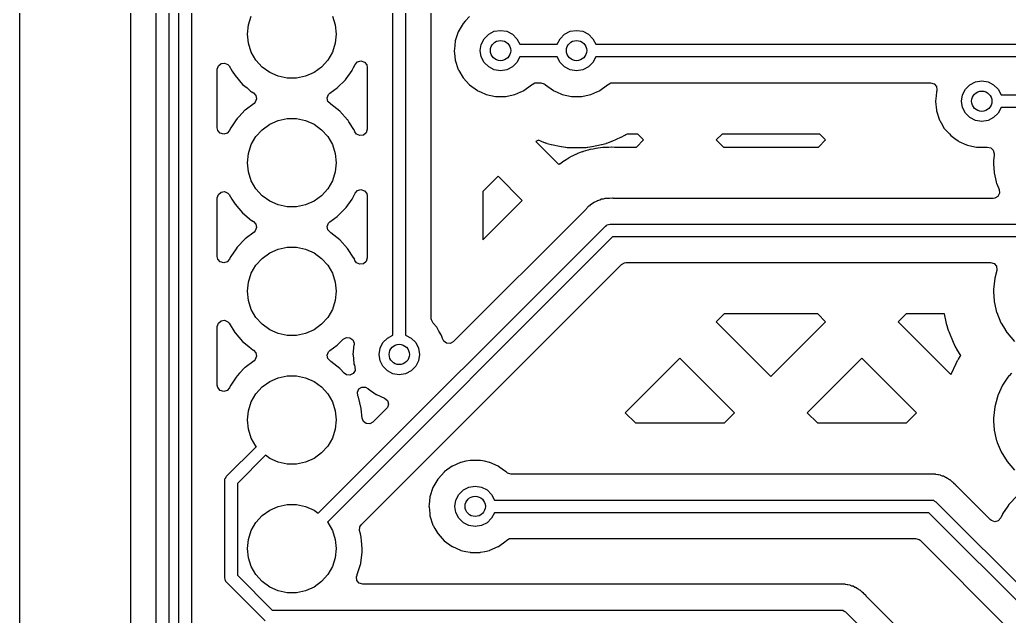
# Model space of a CAD drawing. Extents: x 124.5 to 210, y -114.5 to -26.5.
# Drawn here: x 124.51 to 144.04, y -51.17 to -39.39 of the extents above; entities that cross this region are included whole.
import ezdxf

# ---------------------------------------------------------------- set-up
doc = ezdxf.new("R2010")
doc.units = 0
doc.layers.add('BLACK', color=7, linetype='CONTINUOUS')

msp = doc.modelspace()

# ---------------------------------------------------------------- linework, layer by layer
at = {"layer": 'BLACK', "linetype": 'CONTINUOUS'}
for p, q in [((124.508, -110.935), (124.508, -30.0651)), ((126.691, -32.8669), (126.691, -106.031)), ((127.2, -106.11), (127.2, -32.8311)), ((127.45, -32.8829), (127.45, -106.058)), ((127.65, -103.141), (127.65, -34.159)), ((127.9, -34.2108), (127.9, -103.089)), ((132.125, -36.714), (132.125, -45.6203)), ((131.875, -45.6203), (131.875, -36.7658)), ((132.633, -45.2975), (132.633, -36.7928)), ((129.023, -39.4918), (129.079, -39.3176)), ((130.681, -39.3176), (130.737, -39.4918)), ((133.303, -39.4166), (133.261, -39.4631)), ((133.384, -39.326), (133.303, -39.4166)), ((129.004, -39.674), (129.023, -39.4918)), ((130.737, -39.4918), (130.756, -39.674)), ((133.165, -39.6284), (133.106, -39.8101)), ((133.184, -39.596), (133.165, -39.6284)), ((133.205, -39.5607), (133.184, -39.596)), ((133.261, -39.4631), (133.205, -39.5607)), ((133.765, -39.6764), (133.876, -39.6196)), ((133.876, -39.6196), (134, -39.6)), ((134, -39.6), (134.124, -39.6196)), ((134.124, -39.6196), (134.235, -39.6764)), ((135.265, -39.6764), (135.376, -39.6196)), ((135.376, -39.6196), (135.5, -39.6)), ((135.5, -39.6), (135.624, -39.6196)), ((135.624, -39.6196), (135.735, -39.6764)), ((129.023, -39.8562), (129.004, -39.674)), ((130.756, -39.674), (130.737, -39.8562)), ((133.106, -39.8166), (133.089, -39.9716)), ((133.106, -39.8101), (133.106, -39.8166)), ((133.106, -39.8166), (133.106, -39.8166)), ((133.62, -39.8764), (133.676, -39.7649)), ((133.676, -39.7649), (133.765, -39.6764)), ((134.235, -39.6764), (134.324, -39.7649)), ((134.324, -39.7649), (134.38, -39.875)), ((135.12, -39.875), (135.176, -39.7649)), ((135.176, -39.7649), (135.265, -39.6764)), ((135.735, -39.6764), (135.824, -39.7649)), ((135.824, -39.7649), (135.88, -39.875)), ((129.079, -40.0304), (129.023, -39.8562)), ((129.171, -40.1891), (129.079, -40.0304)), ((130.681, -40.0304), (130.589, -40.1891)), ((130.737, -39.8562), (130.681, -40.0304)), ((133.089, -39.9716), (133.086, -40)), ((133.086, -40), (133.087, -40.0066)), ((133.087, -40.0066), (133.098, -40.1134)), ((133.6, -40), (133.62, -39.8764)), ((133.62, -40.1236), (133.6, -40)), ((134.38, -39.875), (135.12, -39.875)), ((135.88, -39.875), (144.269, -39.875)), ((129.294, -40.3252), (129.171, -40.1891)), ((130.589, -40.1891), (130.466, -40.3252)), ((131.128, -40.2754), (131.176, -40.2232)), ((131.176, -40.2232), (131.244, -40.2053)), ((131.244, -40.2053), (131.312, -40.2274)), ((131.312, -40.2274), (131.357, -40.2824)), ((133.098, -40.1134), (133.106, -40.1899)), ((133.106, -40.1899), (133.165, -40.3716)), ((133.676, -40.2351), (133.62, -40.1236)), ((133.765, -40.3236), (133.676, -40.2351)), ((134.324, -40.2351), (134.235, -40.3236)), ((134.38, -40.125), (134.324, -40.2351)), ((135.12, -40.125), (134.38, -40.125)), ((135.176, -40.2351), (135.12, -40.125)), ((135.265, -40.3236), (135.176, -40.2351)), ((135.824, -40.2351), (135.735, -40.3236)), ((135.88, -40.125), (135.824, -40.2351)), ((144.374, -40.125), (135.88, -40.125)), ((128.408, -40.37), (128.428, -40.3018)), ((128.408, -41.5242), (128.408, -40.37)), ((128.428, -40.3018), (128.482, -40.2553)), ((128.482, -40.2553), (128.552, -40.2452)), ((128.552, -40.2452), (128.617, -40.2747)), ((128.617, -40.2747), (128.642, -40.3041)), ((128.642, -40.3041), (128.703, -40.404)), ((128.703, -40.404), (128.759, -40.4947)), ((129.442, -40.4329), (129.294, -40.3252)), ((129.609, -40.5074), (129.442, -40.4329)), ((130.318, -40.4329), (130.151, -40.5074)), ((130.466, -40.3252), (130.318, -40.4329)), ((130.949, -40.5589), (131.068, -40.3939)), ((131.068, -40.3939), (131.071, -40.3897)), ((131.071, -40.3897), (131.099, -40.3338)), ((131.099, -40.3338), (131.128, -40.2754)), ((131.357, -40.2824), (131.367, -40.3312)), ((131.367, -40.3312), (131.367, -41.5539)), ((133.165, -40.3716), (133.169, -40.3773)), ((133.169, -40.3773), (133.169, -40.3773)), ((133.169, -40.3773), (133.178, -40.3939)), ((133.178, -40.3939), (133.261, -40.5369)), ((133.876, -40.3804), (133.765, -40.3236)), ((134, -40.4), (133.876, -40.3804)), ((134.124, -40.3804), (134, -40.4)), ((134.235, -40.3236), (134.124, -40.3804)), ((135.376, -40.3804), (135.265, -40.3236)), ((135.5, -40.4), (135.376, -40.3804)), ((135.624, -40.3804), (135.5, -40.4)), ((135.735, -40.3236), (135.624, -40.3804)), ((128.759, -40.4947), (128.908, -40.6668)), ((129.788, -40.5455), (129.609, -40.5074)), ((129.972, -40.5455), (129.788, -40.5455)), ((130.151, -40.5074), (129.972, -40.5455)), ((130.777, -40.7353), (130.938, -40.5746)), ((130.938, -40.5746), (130.949, -40.5589)), ((133.261, -40.5369), (133.265, -40.5419)), ((133.265, -40.5419), (133.265, -40.5419)), ((133.265, -40.5419), (133.381, -40.6708)), ((143.265, -40.6764), (143.376, -40.6196)), ((143.376, -40.6196), (143.5, -40.6)), ((143.5, -40.6), (143.624, -40.6196)), ((143.624, -40.6196), (143.735, -40.6764)), ((128.908, -40.6668), (128.994, -40.7383)), ((128.994, -40.7383), (129.066, -40.7984)), ((129.066, -40.7984), (129.083, -40.8122)), ((129.083, -40.8122), (129.087, -40.8148)), ((129.087, -40.8148), (129.087, -40.8149)), ((129.087, -40.8149), (129.12, -40.834)), ((130.63, -40.8401), (130.773, -40.7383)), ((130.773, -40.7383), (130.777, -40.7353)), ((130.773, -40.7383), (130.773, -40.7383)), ((133.381, -40.6708), (133.389, -40.6789)), ((133.389, -40.6789), (133.543, -40.7911)), ((133.543, -40.7911), (133.549, -40.7938)), ((133.549, -40.7938), (133.549, -40.7938)), ((133.549, -40.7938), (133.601, -40.8166)), ((133.601, -40.8166), (133.718, -40.8688)), ((134.282, -40.8688), (134.399, -40.8166)), ((134.399, -40.8166), (134.451, -40.7938)), ((134.451, -40.7938), (134.457, -40.7911)), ((134.451, -40.7938), (134.451, -40.7938)), ((134.457, -40.7911), (134.611, -40.6789)), ((134.611, -40.6789), (134.616, -40.674)), ((134.616, -40.674), (134.621, -40.6695)), ((134.621, -40.6695), (134.622, -40.6708)), ((134.622, -40.6708), (134.675, -40.6379)), ((134.675, -40.6379), (134.708, -40.6335)), ((134.708, -40.6335), (134.792, -40.6335)), ((134.792, -40.6335), (134.86, -40.6535)), ((134.86, -40.6535), (134.879, -40.6698)), ((134.879, -40.6698), (134.879, -40.6695)), ((134.879, -40.6695), (134.884, -40.674)), ((134.884, -40.674), (134.889, -40.6789)), ((134.889, -40.6789), (135.043, -40.7911)), ((135.043, -40.7911), (135.049, -40.7938)), ((135.049, -40.7938), (135.049, -40.7938)), ((135.049, -40.7938), (135.101, -40.8166)), ((135.101, -40.8166), (135.218, -40.8688)), ((135.782, -40.8688), (135.899, -40.8166)), ((135.899, -40.8166), (135.951, -40.7938)), ((135.951, -40.7938), (135.957, -40.7911)), ((135.951, -40.7938), (135.951, -40.7938)), ((135.957, -40.7911), (136.111, -40.6789)), ((136.111, -40.6789), (136.116, -40.674)), ((136.116, -40.674), (136.121, -40.6695)), ((136.121, -40.6695), (136.122, -40.6708)), ((136.122, -40.6708), (136.175, -40.6379)), ((136.175, -40.6379), (136.208, -40.6335)), ((136.208, -40.6335), (142.49, -40.6335)), ((142.49, -40.6335), (142.559, -40.6535)), ((142.559, -40.6535), (142.605, -40.7072)), ((142.606, -40.8166), (142.598, -40.8918)), ((142.605, -40.7072), (142.615, -40.7774)), ((142.608, -40.8038), (142.606, -40.8101)), ((142.606, -40.8101), (142.606, -40.8166)), ((142.606, -40.8166), (142.606, -40.8166)), ((142.61, -40.7984), (142.608, -40.8038)), ((142.608, -40.8038), (142.608, -40.8038)), ((142.615, -40.7774), (142.61, -40.7984)), ((143.12, -40.8764), (143.176, -40.7649)), ((143.176, -40.7649), (143.265, -40.6764)), ((143.735, -40.6764), (143.824, -40.7649)), ((143.824, -40.7649), (143.88, -40.875)), ((129.12, -40.834), (129.169, -40.8857)), ((129.155, -41.0212), (129.132, -41.0436)), ((129.182, -40.9555), (129.155, -41.0212)), ((129.169, -40.8857), (129.182, -40.9555)), ((130.578, -40.9331), (130.603, -40.8667)), ((130.592, -41.0025), (130.578, -40.9331)), ((130.64, -41.0509), (130.592, -41.0025)), ((130.603, -40.8667), (130.63, -40.8401)), ((133.718, -40.8688), (133.811, -40.8886)), ((133.811, -40.8886), (133.898, -40.9071)), ((133.898, -40.9071), (133.898, -40.9071)), ((133.898, -40.9071), (133.905, -40.9085)), ((133.905, -40.9085), (134.095, -40.9085)), ((134.095, -40.9085), (134.102, -40.9071)), ((134.102, -40.9071), (134.189, -40.8886)), ((134.102, -40.9071), (134.102, -40.9071)), ((134.189, -40.8886), (134.282, -40.8688)), ((135.218, -40.8688), (135.311, -40.8886)), ((135.311, -40.8886), (135.398, -40.9071)), ((135.398, -40.9071), (135.398, -40.9071)), ((135.398, -40.9071), (135.405, -40.9085)), ((135.405, -40.9085), (135.595, -40.9085)), ((135.595, -40.9085), (135.602, -40.9071)), ((135.602, -40.9071), (135.689, -40.8886)), ((135.602, -40.9071), (135.602, -40.9071)), ((135.689, -40.8886), (135.782, -40.8688)), ((142.598, -40.8918), (142.586, -41)), ((142.586, -41), (142.587, -41.0066)), ((142.587, -41.0066), (142.605, -41.1749)), ((143.1, -41), (143.12, -40.8764)), ((143.12, -41.1236), (143.1, -41)), ((143.88, -40.875), (147.12, -40.875)), ((128.954, -41.1786), (128.839, -41.2988)), ((128.957, -41.1749), (128.954, -41.1786)), ((129.132, -41.0436), (128.957, -41.1749)), ((130.64, -41.0513), (130.64, -41.0509)), ((130.642, -41.0523), (130.64, -41.0513)), ((130.642, -41.053), (130.642, -41.0523)), ((130.649, -41.0566), (130.642, -41.053)), ((130.828, -41.1977), (130.649, -41.0566)), ((130.981, -41.3662), (130.828, -41.1977)), ((142.605, -41.1749), (142.606, -41.1899)), ((142.606, -41.1899), (142.665, -41.3716)), ((143.176, -41.2351), (143.12, -41.1236)), ((143.88, -41.125), (143.824, -41.2351)), ((147.12, -41.125), (143.88, -41.125)), ((128.77, -41.3844), (128.672, -41.5276)), ((128.797, -41.3438), (128.77, -41.3844)), ((128.8, -41.3395), (128.797, -41.3438)), ((128.797, -41.3438), (128.797, -41.3438)), ((128.839, -41.2988), (128.8, -41.3395)), ((129.442, -41.4551), (129.609, -41.3806)), ((129.609, -41.3806), (129.788, -41.3425)), ((129.788, -41.3425), (129.972, -41.3425)), ((129.972, -41.3425), (130.151, -41.3806)), ((130.151, -41.3806), (130.318, -41.4551)), ((130.984, -41.3705), (130.981, -41.3662)), ((131.005, -41.4041), (130.984, -41.3705)), ((130.984, -41.3705), (130.984, -41.3705)), ((131.105, -41.5574), (131.005, -41.4041)), ((142.665, -41.3716), (142.669, -41.3773)), ((142.669, -41.3773), (142.669, -41.3773)), ((142.669, -41.3773), (142.696, -41.4237)), ((143.265, -41.3236), (143.176, -41.2351)), ((143.376, -41.3804), (143.265, -41.3236)), ((143.5, -41.4), (143.376, -41.3804)), ((143.624, -41.3804), (143.5, -41.4)), ((143.735, -41.3236), (143.624, -41.3804)), ((143.824, -41.2351), (143.735, -41.3236)), ((128.42, -41.5758), (128.408, -41.5242)), ((128.466, -41.6298), (128.42, -41.5758)), ((128.649, -41.5772), (128.602, -41.6306)), ((128.67, -41.5323), (128.649, -41.5772)), ((128.672, -41.5276), (128.67, -41.5323)), ((128.67, -41.5323), (128.67, -41.5323)), ((129.171, -41.6989), (129.294, -41.5628)), ((129.294, -41.5628), (129.442, -41.4551)), ((130.318, -41.4551), (130.466, -41.5628)), ((130.466, -41.5628), (130.589, -41.6989)), ((131.107, -41.5621), (131.105, -41.5574)), ((131.125, -41.6041), (131.107, -41.5621)), ((131.107, -41.5621), (131.107, -41.5621)), ((131.158, -41.6491), (131.125, -41.6041)), ((131.367, -41.5539), (131.346, -41.622)), ((142.696, -41.4237), (142.761, -41.5369)), ((142.761, -41.5369), (142.765, -41.5419)), ((142.765, -41.5419), (142.765, -41.5419)), ((142.765, -41.5419), (142.86, -41.6469)), ((128.534, -41.6502), (128.466, -41.6298)), ((128.602, -41.6306), (128.534, -41.6502)), ((129.079, -41.8576), (129.171, -41.6989)), ((130.589, -41.6989), (130.681, -41.8576)), ((131.223, -41.6786), (131.158, -41.6491)), ((131.293, -41.6685), (131.223, -41.6786)), ((131.346, -41.622), (131.293, -41.6685)), ((134.75, -41.7705), (134.698, -41.7938)), ((134.698, -41.7938), (135.151, -42.2465)), ((134.805, -41.7951), (134.75, -41.7705)), ((134.811, -41.7977), (134.805, -41.7951)), ((134.886, -41.8262), (134.811, -41.7977)), ((136.189, -41.7977), (136.114, -41.8262)), ((136.195, -41.7951), (136.189, -41.7977)), ((136.369, -41.7175), (136.195, -41.7951)), ((136.375, -41.7146), (136.369, -41.7175)), ((136.446, -41.6784), (136.375, -41.7146)), ((136.452, -41.6752), (136.446, -41.6784)), ((136.475, -41.6621), (136.452, -41.6752)), ((136.48, -41.6586), (136.475, -41.6621)), ((136.498, -41.6475), (136.48, -41.6586)), ((136.71, -41.6475), (136.498, -41.6475)), ((136.683, -41.9052), (136.825, -41.7632)), ((136.825, -41.7632), (136.71, -41.6475)), ((138.375, -41.6475), (138.259, -41.7632)), ((138.259, -41.7632), (138.401, -41.9052)), ((140.302, -41.6475), (138.375, -41.6475)), ((140.275, -41.9052), (140.417, -41.7632)), ((140.417, -41.7632), (140.302, -41.6475)), ((142.86, -41.6469), (142.889, -41.6789)), ((142.889, -41.6789), (142.966, -41.735)), ((142.966, -41.735), (143.033, -41.7838)), ((143.033, -41.7838), (143.043, -41.7911)), ((143.043, -41.7911), (143.049, -41.7938)), ((143.049, -41.7938), (143.049, -41.7938)), ((143.049, -41.7938), (143.202, -41.8616)), ((129.023, -42.0318), (129.079, -41.8576)), ((130.681, -41.8576), (130.737, -42.0318)), ((134.892, -41.8284), (134.886, -41.8262)), ((134.917, -41.8366), (134.892, -41.8284)), ((134.923, -41.8385), (134.917, -41.8366)), ((135, -41.8591), (134.923, -41.8385)), ((135.007, -41.8606), (135, -41.8591)), ((135.194, -41.9003), (135.007, -41.8606)), ((135.2, -41.9015), (135.194, -41.9003)), ((135.279, -41.914), (135.2, -41.9015)), ((135.286, -41.9149), (135.279, -41.914)), ((135.312, -41.9176), (135.286, -41.9149)), ((135.318, -41.9182), (135.312, -41.9176)), ((135.398, -41.9223), (135.318, -41.9182)), ((135.405, -41.9225), (135.398, -41.9223)), ((135.595, -41.9225), (135.405, -41.9225)), ((135.527, -42.0278), (135.617, -41.9954)), ((135.602, -41.9223), (135.595, -41.9225)), ((135.682, -41.9182), (135.602, -41.9223)), ((135.617, -41.9954), (135.625, -41.9929)), ((135.625, -41.9929), (135.627, -41.9923)), ((135.627, -41.9923), (135.629, -41.9914)), ((135.629, -41.9914), (135.637, -41.9887)), ((135.637, -41.9887), (135.728, -41.9592)), ((135.688, -41.9176), (135.682, -41.9182)), ((135.714, -41.9149), (135.688, -41.9176)), ((135.721, -41.914), (135.714, -41.9149)), ((135.8, -41.9015), (135.721, -41.914)), ((135.728, -41.9592), (135.735, -41.957)), ((135.735, -41.957), (135.766, -41.9491)), ((135.766, -41.9491), (135.774, -41.9474)), ((135.774, -41.9474), (135.827, -41.9373)), ((135.806, -41.9003), (135.8, -41.9015)), ((135.993, -41.8606), (135.806, -41.9003)), ((135.827, -41.9373), (135.88, -41.9254)), ((135.88, -41.9254), (135.887, -41.924)), ((135.887, -41.924), (135.919, -41.919)), ((135.919, -41.919), (135.926, -41.918)), ((135.926, -41.918), (136.022, -41.909)), ((136, -41.8591), (135.993, -41.8606)), ((136.077, -41.8385), (136, -41.8591)), ((136.022, -41.909), (136.03, -41.9085)), ((136.03, -41.9085), (136.052, -41.9078)), ((136.052, -41.9078), (136.066, -41.9069)), ((136.066, -41.9069), (136.07, -41.9068)), ((136.07, -41.9068), (136.117, -41.9053)), ((136.083, -41.8366), (136.077, -41.8385)), ((136.108, -41.8284), (136.083, -41.8366)), ((136.114, -41.8262), (136.108, -41.8284)), ((136.117, -41.9053), (136.121, -41.9052)), ((136.121, -41.9052), (136.135, -41.9052)), ((136.135, -41.9052), (136.19, -41.9035)), ((136.19, -41.9035), (136.197, -41.9035)), ((136.197, -41.9035), (136.252, -41.9052)), ((136.252, -41.9052), (136.683, -41.9052)), ((138.401, -41.9052), (140.275, -41.9052)), ((143.202, -41.8616), (143.218, -41.8688)), ((143.218, -41.8688), (143.306, -41.8875)), ((143.306, -41.8875), (143.398, -41.9071)), ((143.398, -41.9071), (143.398, -41.9071)), ((143.398, -41.9071), (143.405, -41.9085)), ((143.405, -41.9085), (143.595, -41.9085)), ((143.595, -41.9085), (143.602, -41.9071)), ((143.602, -41.9071), (143.607, -41.9066)), ((143.607, -41.9066), (143.677, -41.9194)), ((143.677, -41.9194), (143.728, -41.9679)), ((143.728, -41.9679), (143.746, -42.0367)), ((129.004, -42.214), (129.023, -42.0318)), ((130.737, -42.0318), (130.756, -42.214)), ((135.168, -42.2334), (135.247, -42.1796)), ((135.247, -42.1796), (135.254, -42.1754)), ((135.254, -42.1754), (135.256, -42.1742)), ((135.256, -42.1742), (135.258, -42.1728)), ((135.258, -42.1728), (135.264, -42.1683)), ((135.264, -42.1683), (135.345, -42.1171)), ((135.345, -42.1171), (135.352, -42.113)), ((135.352, -42.113), (135.38, -42.0978)), ((135.38, -42.0978), (135.387, -42.0942)), ((135.387, -42.0942), (135.436, -42.0712)), ((135.436, -42.0712), (135.484, -42.0466)), ((135.484, -42.0466), (135.491, -42.0433)), ((135.491, -42.0433), (135.52, -42.0307)), ((135.52, -42.0307), (135.527, -42.0278)), ((143.743, -42.063), (143.731, -42.1801)), ((143.731, -42.1801), (143.731, -42.1852)), ((143.731, -42.1852), (143.731, -42.1852)), ((143.731, -42.1852), (143.734, -42.2334)), ((143.745, -42.0453), (143.743, -42.063)), ((143.746, -42.0367), (143.745, -42.0453)), ((129.023, -42.3962), (129.004, -42.214)), ((130.756, -42.214), (130.737, -42.3962)), ((135.151, -42.2465), (135.162, -42.2381)), ((135.162, -42.2381), (135.168, -42.2334)), ((143.734, -42.2334), (143.744, -42.4074)), ((129.079, -42.5704), (129.023, -42.3962)), ((129.171, -42.7291), (129.079, -42.5704)), ((130.681, -42.5704), (130.589, -42.7291)), ((130.737, -42.3962), (130.681, -42.5704)), ((133.95, -42.4802), (133.648, -42.7829)), ((134.427, -42.957), (133.95, -42.4802)), ((143.744, -42.4074), (143.745, -42.4124)), ((143.745, -42.4124), (143.745, -42.4124)), ((143.745, -42.4124), (143.786, -42.5937)), ((129.294, -42.8652), (129.171, -42.7291)), ((130.589, -42.7291), (130.466, -42.8652)), ((131.128, -42.8154), (131.176, -42.7632)), ((131.176, -42.7632), (131.244, -42.7453)), ((131.244, -42.7453), (131.312, -42.7674)), ((131.312, -42.7674), (131.357, -42.8224)), ((143.786, -42.5937), (143.794, -42.6295)), ((143.794, -42.6295), (143.796, -42.6343)), ((143.796, -42.6343), (143.796, -42.6343)), ((143.796, -42.6343), (143.841, -42.7458)), ((143.841, -42.7458), (143.848, -42.8164)), ((128.408, -42.91), (128.428, -42.8418)), ((128.408, -44.0642), (128.408, -42.91)), ((128.428, -42.8418), (128.482, -42.7953)), ((128.482, -42.7953), (128.552, -42.7852)), ((128.552, -42.7852), (128.617, -42.8147)), ((128.617, -42.8147), (128.642, -42.8441)), ((128.642, -42.8441), (128.697, -42.9339)), ((128.697, -42.9339), (128.759, -43.0347)), ((129.442, -42.9729), (129.294, -42.8652)), ((129.609, -43.0474), (129.442, -42.9729)), ((130.318, -42.9729), (130.151, -43.0474)), ((130.466, -42.8652), (130.318, -42.9729)), ((130.951, -43.0963), (131.068, -42.9339)), ((131.068, -42.9339), (131.071, -42.9297)), ((131.071, -42.9297), (131.075, -42.922)), ((131.075, -42.922), (131.128, -42.8154)), ((131.357, -42.8224), (131.367, -42.8712)), ((131.367, -42.8712), (131.367, -44.0939)), ((133.648, -42.7829), (133.648, -43.7366)), ((133.648, -43.7366), (134.427, -42.957)), ((135.901, -42.9707), (135.89, -42.977)), ((135.908, -42.9667), (135.901, -42.9707)), ((135.901, -42.9707), (135.901, -42.9707)), ((135.915, -42.9645), (135.908, -42.9667)), ((135.95, -42.9543), (135.915, -42.9645)), ((135.915, -42.9645), (135.915, -42.9645)), ((135.961, -42.9505), (135.95, -42.9543)), ((135.995, -42.9371), (135.961, -42.9505)), ((136.003, -42.9342), (135.995, -42.9371)), ((135.995, -42.9371), (135.995, -42.9371)), ((136.01, -42.9332), (136.003, -42.9342)), ((136.023, -42.9317), (136.01, -42.9332)), ((136.01, -42.9332), (136.01, -42.9332)), ((136.042, -42.9277), (136.023, -42.9317)), ((136.061, -42.922), (136.042, -42.9277)), ((136.069, -42.9218), (136.061, -42.922)), ((136.073, -42.9217), (136.069, -42.9218)), ((136.106, -42.9206), (136.073, -42.9217)), ((136.117, -42.9197), (136.106, -42.9206)), ((136.118, -42.9197), (136.117, -42.9197)), ((136.121, -42.9192), (136.118, -42.9197)), ((136.118, -42.9197), (136.118, -42.9197)), ((136.149, -42.9192), (136.121, -42.9192)), ((136.153, -42.9191), (136.149, -42.9192)), ((136.213, -42.9172), (136.153, -42.9191)), ((136.221, -42.917), (136.213, -42.9172)), ((136.213, -42.9172), (136.213, -42.9172)), ((136.229, -42.9187), (136.221, -42.917)), ((136.24, -42.9192), (136.229, -42.9187)), ((143.725, -42.9192), (136.24, -42.9192)), ((143.755, -42.9155), (143.725, -42.9192)), ((143.816, -42.8797), (143.755, -42.9155)), ((143.848, -42.8164), (143.816, -42.8797)), ((128.759, -43.0347), (128.908, -43.2068)), ((129.788, -43.0855), (129.609, -43.0474)), ((129.972, -43.0855), (129.788, -43.0855)), ((130.151, -43.0474), (129.972, -43.0855)), ((130.777, -43.2753), (130.938, -43.1146)), ((130.938, -43.1146), (130.951, -43.0963)), ((135.688, -43.1301), (133.067, -45.7511)), ((135.696, -43.1213), (135.688, -43.1301)), ((135.716, -43.0977), (135.696, -43.1213)), ((135.724, -43.0872), (135.716, -43.0977)), ((135.741, -43.0753), (135.724, -43.0872)), ((135.756, -43.0625), (135.741, -43.0753)), ((135.77, -43.0482), (135.756, -43.0625)), ((135.777, -43.0441), (135.77, -43.0482)), ((135.808, -43.0257), (135.777, -43.0441)), ((135.777, -43.0441), (135.777, -43.0441)), ((135.818, -43.0191), (135.808, -43.0257)), ((135.847, -42.9978), (135.818, -43.0191)), ((135.854, -42.9931), (135.847, -42.9978)), ((135.847, -42.9978), (135.847, -42.9978)), ((135.873, -42.9857), (135.854, -42.9931)), ((135.89, -42.977), (135.873, -42.9857)), ((128.908, -43.2068), (129.083, -43.3522)), ((129.083, -43.3522), (129.087, -43.3548)), ((129.087, -43.3548), (129.087, -43.3549)), ((129.087, -43.3549), (129.12, -43.374)), ((130.63, -43.3801), (130.773, -43.2783)), ((130.773, -43.2783), (130.777, -43.2753)), ((130.773, -43.2783), (130.773, -43.2783)), ((129.12, -43.374), (129.169, -43.4257)), ((129.182, -43.4955), (129.155, -43.5612)), ((129.169, -43.4257), (129.182, -43.4955)), ((130.402, -49.1357), (136.073, -43.4643)), ((130.578, -43.4731), (130.603, -43.4067)), ((130.592, -43.5425), (130.578, -43.4731)), ((130.64, -43.5909), (130.592, -43.5425)), ((130.603, -43.4067), (130.63, -43.3801)), ((136.073, -43.4643), (136.091, -43.451)), ((136.091, -43.451), (136.094, -43.4475)), ((136.094, -43.4475), (136.096, -43.4467)), ((136.096, -43.4467), (136.102, -43.4428)), ((136.102, -43.4428), (136.132, -43.4364)), ((136.132, -43.4364), (136.161, -43.4277)), ((136.161, -43.4277), (148.237, -43.4277)), ((128.957, -43.7149), (128.8, -43.8795)), ((129.132, -43.5836), (128.957, -43.7149)), ((129.155, -43.5612), (129.132, -43.5836)), ((136.213, -43.6777), (130.581, -49.3099)), ((130.64, -43.5913), (130.64, -43.5909)), ((130.642, -43.5923), (130.64, -43.5913)), ((130.642, -43.593), (130.642, -43.5923)), ((130.649, -43.5966), (130.642, -43.593)), ((130.828, -43.7377), (130.649, -43.5966)), ((130.981, -43.9062), (130.828, -43.7377)), ((148.185, -43.6777), (136.213, -43.6777)), ((128.778, -43.9124), (128.672, -44.0676)), ((128.797, -43.8838), (128.778, -43.9124)), ((128.8, -43.8795), (128.797, -43.8838)), ((128.797, -43.8838), (128.797, -43.8838)), ((129.442, -43.9951), (129.609, -43.9206)), ((129.609, -43.9206), (129.788, -43.8825)), ((129.788, -43.8825), (129.972, -43.8825)), ((129.972, -43.8825), (130.151, -43.9206)), ((130.151, -43.9206), (130.318, -43.9951)), ((131.105, -44.0974), (130.981, -43.9062)), ((128.42, -44.1158), (128.408, -44.0642)), ((128.466, -44.1698), (128.42, -44.1158)), ((128.649, -44.1172), (128.602, -44.1706)), ((128.67, -44.0723), (128.649, -44.1172)), ((128.672, -44.0676), (128.67, -44.0723)), ((128.67, -44.0723), (128.67, -44.0723)), ((129.171, -44.2389), (129.294, -44.1028)), ((129.294, -44.1028), (129.442, -43.9951)), ((130.318, -43.9951), (130.466, -44.1028)), ((130.466, -44.1028), (130.589, -44.2389)), ((131.107, -44.1021), (131.105, -44.0974)), ((131.125, -44.1441), (131.107, -44.1021)), ((131.107, -44.1021), (131.107, -44.1021)), ((131.158, -44.1891), (131.125, -44.1441)), ((131.367, -44.0939), (131.346, -44.162)), ((128.534, -44.1902), (128.466, -44.1698)), ((128.602, -44.1706), (128.534, -44.1902)), ((129.079, -44.3976), (129.171, -44.2389)), ((130.589, -44.2389), (130.681, -44.3976)), ((131.223, -44.2186), (131.158, -44.1891)), ((131.293, -44.2085), (131.223, -44.2186)), ((131.346, -44.162), (131.293, -44.2085)), ((133.459, -47.1513), (136.387, -44.2231)), ((136.387, -44.2231), (136.449, -44.1891)), ((136.449, -44.1891), (136.476, -44.1862)), ((136.476, -44.1862), (143.675, -44.1862)), ((143.675, -44.1862), (143.743, -44.2062)), ((143.743, -44.2062), (143.789, -44.2599)), ((143.789, -44.2599), (143.799, -44.3301)), ((143.799, -44.3301), (143.796, -44.3459)), ((129.023, -44.5718), (129.079, -44.3976)), ((130.681, -44.3976), (130.737, -44.5718)), ((143.755, -44.4936), (143.731, -44.7201)), ((143.796, -44.3459), (143.755, -44.4936)), ((129.004, -44.754), (129.023, -44.5718)), ((130.737, -44.5718), (130.756, -44.754)), ((143.731, -44.7201), (143.731, -44.7252)), ((143.731, -44.7252), (143.731, -44.7252)), ((143.731, -44.7252), (143.733, -44.7603)), ((129.023, -44.9362), (129.004, -44.754)), ((130.756, -44.754), (130.737, -44.9362)), ((143.733, -44.7603), (143.744, -44.9474)), ((129.079, -45.1104), (129.023, -44.9362)), ((129.171, -45.2691), (129.079, -45.1104)), ((130.681, -45.1104), (130.589, -45.2691)), ((130.737, -44.9362), (130.681, -45.1104)), ((143.744, -44.9474), (143.745, -44.9524)), ((143.745, -44.9524), (143.745, -44.9524)), ((143.745, -44.9524), (143.78, -45.1092)), ((143.78, -45.1092), (143.794, -45.1695)), ((129.294, -45.4052), (129.171, -45.2691)), ((130.589, -45.2691), (130.466, -45.4052)), ((132.635, -45.3178), (132.633, -45.2975)), ((132.666, -45.3818), (132.635, -45.3178)), ((138.414, -45.2002), (138.259, -45.3553)), ((140.262, -45.2002), (138.414, -45.2002)), ((140.417, -45.3553), (140.262, -45.2002)), ((142.007, -45.2002), (141.851, -45.3553)), ((142.762, -45.2002), (142.007, -45.2002)), ((142.805, -45.3925), (142.762, -45.2002)), ((143.794, -45.1695), (143.796, -45.1743)), ((143.796, -45.1743), (143.796, -45.1743)), ((143.796, -45.1743), (143.878, -45.3757)), ((128.408, -45.45), (128.428, -45.3818)), ((128.408, -46.6042), (128.408, -45.45)), ((128.428, -45.3818), (128.482, -45.3353)), ((128.482, -45.3353), (128.552, -45.3252)), ((128.552, -45.3252), (128.617, -45.3547)), ((128.617, -45.3547), (128.642, -45.3841)), ((128.642, -45.3841), (128.756, -45.5701)), ((129.442, -45.5129), (129.294, -45.4052)), ((129.609, -45.5874), (129.442, -45.5129)), ((130.318, -45.5129), (130.151, -45.5874)), ((130.466, -45.4052), (130.318, -45.5129)), ((132.739, -45.4631), (132.666, -45.3818)), ((132.783, -45.5393), (132.739, -45.4631)), ((138.259, -45.3553), (139.338, -46.4343)), ((139.338, -46.4343), (140.417, -45.3553)), ((141.851, -45.3553), (142.892, -46.3962)), ((142.806, -45.3975), (142.805, -45.3925)), ((142.822, -45.4578), (142.806, -45.3975)), ((142.824, -45.4627), (142.822, -45.4578)), ((142.83, -45.4824), (142.824, -45.4627)), ((142.832, -45.4873), (142.83, -45.4824)), ((142.853, -45.5462), (142.832, -45.4873)), ((143.878, -45.3757), (143.88, -45.3805)), ((143.88, -45.3805), (143.927, -45.4582)), ((143.927, -45.4582), (143.996, -45.5701)), ((128.756, -45.5701), (128.759, -45.5747)), ((128.759, -45.5747), (128.908, -45.7468)), ((129.788, -45.6255), (129.609, -45.5874)), ((129.972, -45.6255), (129.788, -45.6255)), ((130.151, -45.5874), (129.972, -45.6255)), ((130.781, -45.8117), (130.894, -45.6985)), ((130.894, -45.6985), (130.957, -45.6646)), ((130.957, -45.6646), (131.027, -45.6697)), ((131.027, -45.6697), (131.084, -45.7124)), ((131.676, -45.7649), (131.765, -45.6764)), ((131.765, -45.6764), (131.875, -45.6203)), ((132.125, -45.6203), (132.235, -45.6764)), ((132.235, -45.6764), (132.324, -45.7649)), ((132.827, -45.6156), (132.783, -45.5393)), ((132.835, -45.6284), (132.827, -45.6156)), ((132.854, -45.6886), (132.835, -45.6284)), ((132.858, -45.7009), (132.854, -45.6886)), ((132.877, -45.7375), (132.858, -45.7009)), ((142.855, -45.551), (142.853, -45.5462)), ((142.94, -45.762), (142.855, -45.551)), ((143.996, -45.5701), (143.999, -45.5747)), ((143.999, -45.5747), (144.148, -45.7468)), ((128.908, -45.7468), (129.028, -45.8467)), ((129.028, -45.8467), (129.075, -45.886)), ((129.075, -45.886), (129.083, -45.8922)), ((129.083, -45.8922), (129.087, -45.8948)), ((129.087, -45.8948), (129.087, -45.8949)), ((129.087, -45.8949), (129.12, -45.914)), ((130.63, -45.9201), (130.773, -45.8183)), ((130.773, -45.8183), (130.777, -45.8153)), ((130.773, -45.8183), (130.773, -45.8183)), ((130.777, -45.8153), (130.781, -45.8117)), ((131.084, -45.7124), (131.109, -45.779)), ((131.106, -45.8101), (131.086, -46)), ((131.107, -45.8095), (131.106, -45.8101)), ((131.109, -45.779), (131.107, -45.8095)), ((131.6, -46), (131.62, -45.8764)), ((131.62, -45.8764), (131.676, -45.7649)), ((132.324, -45.7649), (132.38, -45.8764)), ((132.38, -45.8764), (132.4, -46)), ((132.934, -45.78), (132.877, -45.7375)), ((133.005, -45.7851), (132.934, -45.78)), ((133.067, -45.7511), (133.005, -45.7851)), ((142.942, -45.7668), (142.94, -45.762)), ((142.968, -45.8236), (142.942, -45.7668)), ((142.97, -45.8283), (142.968, -45.8236)), ((142.98, -45.8467), (142.97, -45.8283)), ((142.982, -45.8513), (142.98, -45.8467)), ((143.013, -45.9059), (142.982, -45.8513)), ((129.12, -45.914), (129.169, -45.9657)), ((129.182, -46.0355), (129.155, -46.1012)), ((129.169, -45.9657), (129.182, -46.0355)), ((130.578, -46.0131), (130.603, -45.9467)), ((130.592, -46.0825), (130.578, -46.0131)), ((130.64, -46.1309), (130.592, -46.0825)), ((130.603, -45.9467), (130.63, -45.9201)), ((131.086, -46), (131.087, -46.0066)), ((131.087, -46.0066), (131.105, -46.1807)), ((131.62, -46.1236), (131.6, -46)), ((132.4, -46), (132.38, -46.1236)), ((137.542, -46.0723), (136.463, -47.1513)), ((138.621, -47.1513), (137.542, -46.0723)), ((141.134, -46.0723), (140.055, -47.1513)), ((142.213, -47.1513), (141.134, -46.0723)), ((143.015, -45.9103), (143.013, -45.9059)), ((143.084, -46.0222), (143.015, -45.9103)), ((143.025, -46.1159), (143.036, -46.098)), ((143.036, -46.098), (143.038, -46.0935)), ((143.038, -46.0935), (143.071, -46.0406)), ((143.071, -46.0406), (143.074, -46.0362)), ((143.074, -46.0362), (143.084, -46.0222)), ((128.951, -46.2613), (128.847, -46.3702)), ((128.957, -46.2549), (128.951, -46.2613)), ((129.132, -46.1236), (128.957, -46.2549)), ((129.155, -46.1012), (129.132, -46.1236)), ((130.64, -46.1313), (130.64, -46.1309)), ((130.642, -46.1323), (130.64, -46.1313)), ((130.642, -46.133), (130.642, -46.1323)), ((130.649, -46.1366), (130.642, -46.133)), ((130.828, -46.2777), (130.649, -46.1366)), ((130.831, -46.2816), (130.828, -46.2777)), ((130.912, -46.3702), (130.831, -46.2816)), ((130.831, -46.2816), (130.831, -46.2816)), ((131.105, -46.1807), (131.106, -46.1899)), ((131.106, -46.1899), (131.113, -46.2108)), ((131.113, -46.2108), (131.125, -46.2465)), ((131.125, -46.2465), (131.127, -46.3174)), ((131.676, -46.2351), (131.62, -46.1236)), ((131.765, -46.3236), (131.676, -46.2351)), ((132.324, -46.2351), (132.235, -46.3236)), ((132.38, -46.1236), (132.324, -46.2351)), ((142.896, -46.3873), (142.992, -46.1807)), ((142.992, -46.1807), (142.994, -46.1761)), ((142.994, -46.1761), (143.023, -46.1205)), ((143.023, -46.1205), (143.025, -46.1159)), ((128.778, -46.4521), (128.672, -46.6076)), ((128.797, -46.4238), (128.778, -46.4521)), ((128.8, -46.4195), (128.797, -46.4238)), ((128.797, -46.4238), (128.797, -46.4238)), ((128.847, -46.3702), (128.8, -46.4195)), ((129.442, -46.5351), (129.609, -46.4606)), ((129.609, -46.4606), (129.788, -46.4225)), ((129.788, -46.4225), (129.972, -46.4225)), ((129.972, -46.4225), (130.151, -46.4606)), ((130.151, -46.4606), (130.318, -46.5351)), ((130.956, -46.4015), (130.912, -46.3702)), ((131.026, -46.4096), (130.956, -46.4015)), ((131.09, -46.3782), (131.026, -46.4096)), ((131.127, -46.3174), (131.09, -46.3782)), ((131.876, -46.3804), (131.765, -46.3236)), ((132, -46.4), (131.876, -46.3804)), ((132.124, -46.3804), (132, -46.4)), ((132.235, -46.3236), (132.124, -46.3804)), ((142.892, -46.3962), (142.894, -46.392)), ((142.894, -46.392), (142.896, -46.3873)), ((144.018, -46.4521), (143.912, -46.6076)), ((144.037, -46.4238), (144.018, -46.4521)), ((144.04, -46.4195), (144.037, -46.4238)), ((144.037, -46.4238), (144.037, -46.4238)), ((144.087, -46.3702), (144.04, -46.4195)), ((128.42, -46.6558), (128.408, -46.6042)), ((128.466, -46.7098), (128.42, -46.6558)), ((128.649, -46.6572), (128.602, -46.7106)), ((128.67, -46.6123), (128.649, -46.6572)), ((128.672, -46.6076), (128.67, -46.6123)), ((128.67, -46.6123), (128.67, -46.6123)), ((129.171, -46.7789), (129.294, -46.6428)), ((129.294, -46.6428), (129.442, -46.5351)), ((130.318, -46.5351), (130.466, -46.6428)), ((130.466, -46.6428), (130.589, -46.7789)), ((131.173, -46.7453), (131.204, -46.6813)), ((131.204, -46.6813), (131.264, -46.644)), ((131.264, -46.644), (131.335, -46.6453)), ((131.335, -46.6453), (131.382, -46.6719)), ((131.382, -46.6719), (131.384, -46.674)), ((131.384, -46.674), (131.389, -46.6789)), ((131.389, -46.6789), (131.543, -46.7911)), ((143.912, -46.6076), (143.816, -46.8142)), ((128.534, -46.7302), (128.466, -46.7098)), ((128.602, -46.7106), (128.534, -46.7302)), ((129.079, -46.9376), (129.171, -46.7789)), ((130.589, -46.7789), (130.681, -46.9376)), ((131.182, -46.8158), (131.173, -46.7453)), ((131.195, -46.8462), (131.182, -46.8158)), ((131.251, -47.0671), (131.195, -46.8462)), ((131.543, -46.7911), (131.549, -46.7938)), ((131.549, -46.7938), (131.549, -46.7938)), ((131.549, -46.7938), (131.71, -46.8656)), ((131.71, -46.8656), (131.765, -46.9116)), ((143.809, -46.8406), (143.755, -47.0336)), ((143.815, -46.8192), (143.809, -46.8406)), ((143.816, -46.8142), (143.815, -46.8192)), ((143.815, -46.8192), (143.815, -46.8192)), ((129.023, -47.1118), (129.079, -46.9376)), ((130.681, -46.9376), (130.737, -47.1118)), ((131.251, -47.0722), (131.251, -47.0671)), ((131.267, -47.2581), (131.251, -47.0722)), ((131.251, -47.0722), (131.251, -47.0722)), ((131.748, -47.0698), (131.481, -47.3368)), ((131.766, -47.0478), (131.748, -47.0698)), ((131.765, -46.9116), (131.785, -46.9795)), ((131.785, -46.9795), (131.766, -47.0478)), ((143.755, -47.0336), (143.731, -47.26)), ((129.004, -47.294), (129.023, -47.1118)), ((130.737, -47.1118), (130.756, -47.294)), ((131.252, -49.3583), (133.459, -47.1513)), ((131.291, -47.3232), (131.267, -47.2581)), ((136.463, -47.1513), (136.664, -47.3525)), ((138.42, -47.3525), (138.621, -47.1513)), ((140.055, -47.1513), (140.257, -47.3525)), ((142.012, -47.3525), (142.213, -47.1513)), ((143.731, -47.26), (143.731, -47.2652)), ((143.731, -47.2652), (143.731, -47.2652)), ((143.731, -47.2652), (143.734, -47.3188)), ((129.023, -47.4762), (129.004, -47.294)), ((130.756, -47.294), (130.737, -47.4762)), ((131.348, -47.3658), (131.291, -47.3232)), ((131.419, -47.3709), (131.348, -47.3658)), ((131.481, -47.3368), (131.419, -47.3709)), ((136.664, -47.3525), (138.42, -47.3525)), ((140.257, -47.3525), (142.012, -47.3525)), ((143.734, -47.3188), (143.744, -47.4874)), ((129.079, -47.6504), (129.023, -47.4762)), ((129.171, -47.8091), (129.079, -47.6504)), ((130.681, -47.6504), (130.589, -47.8091)), ((130.737, -47.4762), (130.681, -47.6504)), ((143.744, -47.4874), (143.745, -47.4924)), ((143.745, -47.4924), (143.745, -47.4924)), ((143.745, -47.4924), (143.779, -47.6447)), ((143.779, -47.6447), (143.794, -47.7095)), ((128.59, -48.4069), (129.179, -47.8181)), ((129.179, -47.8181), (129.171, -47.8091)), ((130.589, -47.8091), (130.466, -47.9452)), ((143.794, -47.7095), (143.796, -47.7143)), ((143.796, -47.7143), (143.796, -47.7143)), ((143.796, -47.7143), (143.806, -47.7396)), ((143.806, -47.7396), (143.88, -47.9205)), ((129.358, -47.9923), (128.804, -48.5471)), ((129.442, -48.0529), (129.358, -47.9923)), ((129.609, -48.1274), (129.442, -48.0529)), ((130.318, -48.0529), (130.151, -48.1274)), ((130.466, -47.9452), (130.318, -48.0529)), ((143.88, -47.9205), (143.999, -48.1147)), ((129.788, -48.1655), (129.609, -48.1274)), ((129.972, -48.1655), (129.788, -48.1655)), ((130.151, -48.1274), (129.972, -48.1655)), ((133.043, -48.2089), (132.889, -48.3211)), ((133.049, -48.2062), (133.043, -48.2089)), ((133.212, -48.1339), (133.049, -48.2062)), ((133.049, -48.2062), (133.049, -48.2062)), ((133.218, -48.1312), (133.212, -48.1339)), ((133.212, -48.1339), (133.212, -48.1339)), ((133.316, -48.1103), (133.218, -48.1312)), ((133.398, -48.0929), (133.316, -48.1103)), ((133.405, -48.0915), (133.398, -48.0929)), ((133.398, -48.0929), (133.398, -48.0929)), ((133.595, -48.0915), (133.405, -48.0915)), ((133.602, -48.0929), (133.595, -48.0915)), ((133.684, -48.1103), (133.602, -48.0929)), ((133.602, -48.0929), (133.602, -48.0929)), ((133.782, -48.1312), (133.684, -48.1103)), ((133.788, -48.1339), (133.782, -48.1312)), ((133.951, -48.2062), (133.788, -48.1339)), ((133.788, -48.1339), (133.788, -48.1339)), ((133.957, -48.2089), (133.951, -48.2062)), ((133.951, -48.2062), (133.951, -48.2062)), ((133.962, -48.2128), (133.957, -48.2089)), ((134.059, -48.2829), (133.962, -48.2128)), ((133.962, -48.2128), (133.962, -48.2128)), ((143.999, -48.1147), (144.148, -48.2868)), ((128.559, -48.4598), (128.576, -48.4339)), ((128.576, -48.4339), (128.59, -48.4069)), ((132.884, -48.326), (132.775, -48.4472)), ((132.889, -48.3211), (132.884, -48.326)), ((132.884, -48.326), (132.884, -48.326)), ((134.111, -48.3211), (134.059, -48.2829)), ((134.116, -48.326), (134.111, -48.3211)), ((134.121, -48.3305), (134.116, -48.326)), ((134.14, -48.3465), (134.121, -48.3302)), ((134.121, -48.3302), (134.121, -48.3305)), ((134.208, -48.3665), (134.14, -48.3465)), ((142.472, -48.3665), (134.208, -48.3665)), ((142.484, -48.3659), (142.472, -48.3665)), ((142.49, -48.3654), (142.484, -48.3659)), ((142.528, -48.3618), (142.49, -48.3654)), ((142.536, -48.363), (142.528, -48.3618)), ((142.548, -48.3649), (142.536, -48.363)), ((142.568, -48.3665), (142.548, -48.3649)), ((142.588, -48.3665), (142.568, -48.3665)), ((142.596, -48.3685), (142.588, -48.3665)), ((142.631, -48.3775), (142.596, -48.3685)), ((142.596, -48.3685), (142.596, -48.3685)), ((142.643, -48.3799), (142.631, -48.3775)), ((142.678, -48.3856), (142.643, -48.3799)), ((142.686, -48.3868), (142.678, -48.3856)), ((142.678, -48.3856), (142.678, -48.3856)), ((142.693, -48.39), (142.686, -48.3868)), ((142.705, -48.3949), (142.693, -48.39)), ((142.693, -48.39), (142.693, -48.39)), ((142.724, -48.4013), (142.705, -48.3949)), ((142.743, -48.4063), (142.724, -48.4013)), ((142.782, -48.4276), (142.743, -48.4063)), ((142.793, -48.4328), (142.782, -48.4276)), ((142.826, -48.4472), (142.793, -48.4328)), ((128.554, -48.4953), (128.557, -48.4733)), ((128.554, -50.4106), (128.554, -48.4953)), ((128.557, -48.4687), (128.558, -48.4662)), ((128.557, -48.4733), (128.557, -48.4687)), ((128.558, -48.4662), (128.559, -48.4598)), ((128.804, -48.5471), (128.804, -50.3588)), ((132.665, -48.6284), (132.606, -48.8101)), ((132.761, -48.4631), (132.665, -48.6284)), ((132.775, -48.4472), (132.761, -48.4631)), ((133.265, -48.6764), (133.376, -48.6196)), ((133.376, -48.6196), (133.5, -48.6)), ((133.5, -48.6), (133.624, -48.6196)), ((133.624, -48.6196), (133.735, -48.6764)), ((142.833, -48.4504), (142.826, -48.4472)), ((142.826, -48.4472), (142.826, -48.4472)), ((142.846, -48.4607), (142.833, -48.4504)), ((142.849, -48.4628), (142.846, -48.4607)), ((142.866, -48.4737), (142.849, -48.4628)), ((142.876, -48.4796), (142.866, -48.4737)), ((142.883, -48.4834), (142.876, -48.4796)), ((142.876, -48.4796), (142.876, -48.4796)), ((142.889, -48.4888), (142.883, -48.4834)), ((142.916, -48.5137), (142.889, -48.4888)), ((142.925, -48.5214), (142.916, -48.5137)), ((142.928, -48.5239), (142.925, -48.5214)), ((142.948, -48.5436), (142.928, -48.5239)), ((142.95, -48.5464), (142.948, -48.5436)), ((142.981, -48.5755), (142.95, -48.5464)), ((143, -48.593), (142.981, -48.5755)), ((143.004, -48.5995), (143, -48.593)), ((143.012, -48.6077), (143.004, -48.5995)), ((143.67, -49.2662), (143.012, -48.6077)), ((132.606, -48.8166), (132.59, -48.9638)), ((132.606, -48.8101), (132.606, -48.8166)), ((132.606, -48.8166), (132.606, -48.8166)), ((133.12, -48.8764), (133.176, -48.7649)), ((133.176, -48.7649), (133.265, -48.6764)), ((133.735, -48.6764), (133.824, -48.7649)), ((133.824, -48.7649), (133.88, -48.875)), ((144.197, -48.7949), (144.04, -48.9595)), ((129.442, -49.0751), (129.609, -49.0006)), ((129.609, -49.0006), (129.788, -48.9625)), ((129.788, -48.9625), (129.972, -48.9625)), ((129.972, -48.9625), (130.151, -49.0006)), ((130.151, -49.0006), (130.318, -49.0751)), ((132.59, -48.9638), (132.586, -49)), ((132.586, -49), (132.587, -49.0066)), ((132.587, -49.0066), (132.602, -49.1434)), ((133.1, -49), (133.12, -48.8764)), ((133.12, -49.1236), (133.1, -49)), ((133.88, -48.875), (142.508, -48.875)), ((142.508, -48.875), (142.53, -48.8782)), ((142.53, -48.8782), (142.535, -48.8779)), ((142.535, -48.8779), (142.537, -48.8792)), ((142.537, -48.8792), (142.544, -48.8801)), ((142.544, -48.8801), (142.569, -48.8968)), ((142.569, -48.8968), (142.596, -48.9116)), ((142.596, -48.9116), (144.595, -50.9103)), ((144.017, -48.9934), (143.912, -49.1476)), ((144.037, -48.9638), (144.017, -48.9934)), ((144.04, -48.9595), (144.037, -48.9638)), ((144.037, -48.9638), (144.037, -48.9638)), ((129.171, -49.3189), (129.294, -49.1828)), ((129.294, -49.1828), (129.442, -49.0751)), ((130.318, -49.0751), (130.402, -49.1357)), ((132.602, -49.1434), (132.606, -49.1899)), ((132.606, -49.1899), (132.665, -49.3716)), ((133.176, -49.2351), (133.12, -49.1236)), ((133.88, -49.125), (133.824, -49.2351)), ((142.456, -49.125), (133.88, -49.125)), ((144.455, -51.1237), (142.456, -49.125)), ((143.91, -49.1523), (143.874, -49.2301)), ((143.912, -49.1476), (143.91, -49.1523)), ((143.91, -49.1523), (143.91, -49.1523)), ((129.079, -49.4776), (129.171, -49.3189)), ((130.581, -49.3099), (130.589, -49.3189)), ((130.589, -49.3189), (130.681, -49.4776)), ((131.218, -49.4781), (131.221, -49.4071)), ((131.221, -49.4071), (131.252, -49.3583)), ((132.665, -49.3716), (132.669, -49.3773)), ((132.669, -49.3773), (132.669, -49.3773)), ((132.669, -49.3773), (132.703, -49.436)), ((133.265, -49.3236), (133.176, -49.2351)), ((133.376, -49.3804), (133.265, -49.3236)), ((133.5, -49.4), (133.376, -49.3804)), ((133.624, -49.3804), (133.5, -49.4)), ((133.735, -49.3236), (133.624, -49.3804)), ((133.824, -49.2351), (133.735, -49.3236)), ((143.69, -49.2826), (143.67, -49.2662)), ((143.758, -49.3031), (143.69, -49.2826)), ((143.827, -49.2835), (143.758, -49.3031)), ((143.874, -49.2301), (143.827, -49.2835)), ((129.023, -49.6518), (129.079, -49.4776)), ((130.681, -49.4776), (130.737, -49.6518)), ((131.235, -49.5419), (131.218, -49.4781)), ((131.251, -49.6071), (131.235, -49.5419)), ((131.251, -49.6122), (131.251, -49.6071)), ((131.257, -49.6827), (131.251, -49.6122)), ((131.251, -49.6122), (131.251, -49.6122)), ((132.703, -49.436), (132.761, -49.5369)), ((132.761, -49.5369), (132.765, -49.5419)), ((132.765, -49.5419), (132.765, -49.5419)), ((132.765, -49.5419), (132.848, -49.6335)), ((129.004, -49.834), (129.023, -49.6518)), ((130.737, -49.6518), (130.756, -49.834)), ((131.27, -49.834), (131.257, -49.6827)), ((132.848, -49.6335), (132.889, -49.6789)), ((132.889, -49.6789), (133.043, -49.7911)), ((133.043, -49.7911), (133.049, -49.7938)), ((133.049, -49.7938), (133.049, -49.7938)), ((133.049, -49.7938), (133.212, -49.8661)), ((133.788, -49.8661), (133.951, -49.7938)), ((133.951, -49.7938), (133.957, -49.7911)), ((133.951, -49.7938), (133.951, -49.7938)), ((133.957, -49.7911), (134.111, -49.6789)), ((134.111, -49.6789), (134.116, -49.674)), ((134.116, -49.674), (134.121, -49.6695)), ((134.121, -49.6695), (134.122, -49.6708)), ((134.122, -49.6708), (134.175, -49.6379)), ((134.175, -49.6379), (134.208, -49.6335)), ((134.208, -49.6335), (142.193, -49.6335)), ((142.193, -49.6335), (142.262, -49.6535)), ((142.262, -49.6535), (142.283, -49.6704)), ((142.283, -49.6704), (143.995, -51.3831)), ((129.023, -50.0162), (129.004, -49.834)), ((130.756, -49.834), (130.737, -50.0162)), ((131.239, -50.1225), (131.267, -49.9052)), ((131.267, -49.9052), (131.268, -49.9019)), ((131.267, -49.9052), (131.267, -49.9052)), ((131.268, -49.9019), (131.27, -49.834)), ((133.212, -49.8661), (133.218, -49.8688)), ((133.218, -49.8688), (133.311, -49.8886)), ((133.311, -49.8886), (133.398, -49.9071)), ((133.398, -49.9071), (133.398, -49.9071)), ((133.398, -49.9071), (133.405, -49.9085)), ((133.405, -49.9085), (133.595, -49.9085)), ((133.595, -49.9085), (133.602, -49.9071)), ((133.602, -49.9071), (133.689, -49.8886)), ((133.602, -49.9071), (133.602, -49.9071)), ((133.689, -49.8886), (133.782, -49.8688)), ((133.782, -49.8688), (133.788, -49.8661)), ((129.079, -50.1904), (129.023, -50.0162)), ((129.171, -50.3491), (129.079, -50.1904)), ((130.681, -50.1904), (130.589, -50.3491)), ((130.737, -50.0162), (130.681, -50.1904)), ((131.172, -50.3455), (131.238, -50.1276)), ((131.238, -50.1276), (131.239, -50.1225)), ((128.804, -50.3588), (129.493, -51.0477)), ((129.294, -50.4852), (129.171, -50.3491)), ((130.589, -50.3491), (130.466, -50.4852)), ((131.154, -50.3953), (131.166, -50.3574)), ((131.164, -50.4655), (131.154, -50.3953)), ((131.166, -50.3574), (131.172, -50.3455)), ((128.562, -50.4402), (128.554, -50.4106)), ((128.569, -50.4703), (128.562, -50.4402)), ((128.573, -50.4755), (128.569, -50.4703)), ((128.574, -50.4782), (128.573, -50.4755)), ((128.577, -50.4812), (128.574, -50.4782)), ((128.59, -50.499), (128.577, -50.4812)), ((129.352, -51.2611), (128.59, -50.499)), ((129.442, -50.5929), (129.294, -50.4852)), ((129.609, -50.6674), (129.442, -50.5929)), ((130.318, -50.5929), (130.151, -50.6674)), ((130.466, -50.4852), (130.318, -50.5929)), ((131.211, -50.5192), (131.164, -50.4655)), ((131.279, -50.5392), (131.211, -50.5192)), ((140.687, -50.5392), (131.279, -50.5392)), ((140.699, -50.5386), (140.687, -50.5392)), ((140.735, -50.5352), (140.699, -50.5386)), ((140.743, -50.5345), (140.735, -50.5352)), ((140.751, -50.5357), (140.743, -50.5345)), ((140.763, -50.5376), (140.751, -50.5357)), ((140.782, -50.5392), (140.763, -50.5376)), ((140.803, -50.5392), (140.782, -50.5392)), ((140.81, -50.5412), (140.803, -50.5392)), ((140.846, -50.5502), (140.81, -50.5412)), ((140.81, -50.5412), (140.81, -50.5412)), ((140.857, -50.5526), (140.846, -50.5502)), ((140.893, -50.5583), (140.857, -50.5526)), ((140.901, -50.5595), (140.893, -50.5583)), ((140.893, -50.5583), (140.893, -50.5583)), ((140.908, -50.5627), (140.901, -50.5595)), ((140.919, -50.5676), (140.908, -50.5627)), ((140.908, -50.5627), (140.908, -50.5627)), ((140.938, -50.574), (140.919, -50.5676)), ((140.958, -50.579), (140.938, -50.574)), ((140.997, -50.6003), (140.958, -50.579)), ((129.788, -50.7055), (129.609, -50.6674)), ((129.972, -50.7055), (129.788, -50.7055)), ((130.151, -50.6674), (129.972, -50.7055)), ((141.007, -50.6055), (140.997, -50.6003)), ((141.04, -50.6199), (141.007, -50.6055)), ((141.048, -50.6231), (141.04, -50.6199)), ((141.04, -50.6199), (141.04, -50.6199)), ((141.063, -50.6351), (141.048, -50.6231)), ((141.064, -50.6355), (141.063, -50.6351)), ((141.08, -50.6464), (141.064, -50.6355)), ((141.091, -50.6523), (141.08, -50.6464)), ((141.098, -50.6561), (141.091, -50.6523)), ((141.091, -50.6523), (141.091, -50.6523)), ((141.104, -50.6615), (141.098, -50.6561)), ((141.13, -50.6864), (141.104, -50.6615)), ((141.139, -50.6941), (141.13, -50.6864)), ((141.142, -50.6966), (141.139, -50.6941)), ((141.162, -50.7163), (141.142, -50.6966)), ((141.165, -50.7191), (141.162, -50.7163)), ((141.215, -50.7657), (141.165, -50.7191)), ((141.219, -50.7722), (141.215, -50.7657)), ((141.226, -50.7804), (141.219, -50.7722)), ((143.351, -52.9049), (141.226, -50.7804)), ((129.493, -51.0477), (140.723, -51.0477)), ((140.723, -51.0477), (140.745, -51.0509)), ((140.745, -51.0509), (140.749, -51.0506)), ((140.749, -51.0506), (140.752, -51.0519)), ((140.752, -51.0519), (140.758, -51.0528)), ((140.758, -51.0528), (140.784, -51.0695)), ((140.784, -51.0695), (140.811, -51.0843)), ((140.811, -51.0843), (143.177, -53.4503))]:
    msp.add_line(p, q, dxfattribs=at)
at = {"layer": 'BLACK'}
for centre in [(134, -40), (135.5, -40), (143.5, -41), (132, -46), (133.5, -49)]:
    msp.add_circle(centre, 0.2, dxfattribs=at)

doc.saveas('drawing.dxf')
